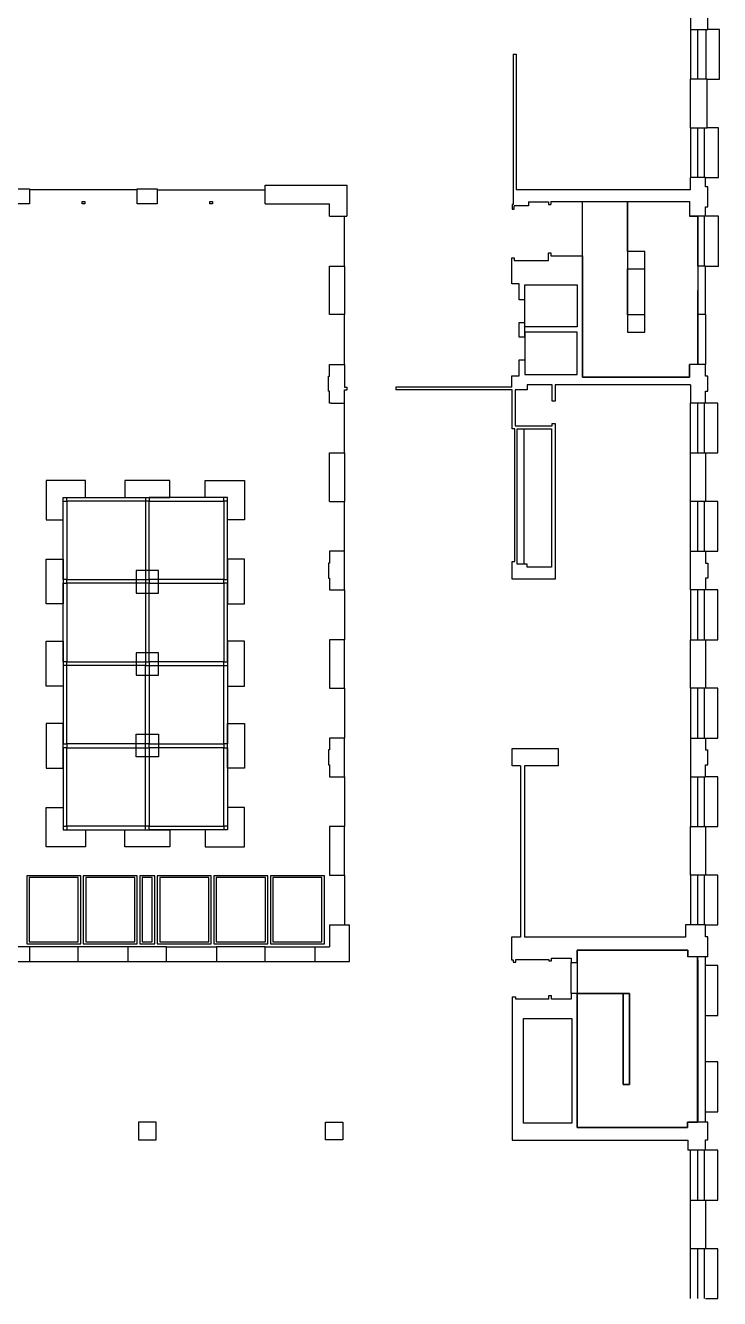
# Model space of a CAD drawing. Header units: millimetres. Extents: x -80 to 60, y -33 to 210.
# Drawn here: x -39.3 to -11.5, y 67.6 to 118.8 of the extents above; entities that cross this region are included whole.
import ezdxf

# ---------------------------------------------------------------- set-up
doc = ezdxf.new("R2010")
doc.units = ezdxf.units.MM
doc.header["$MEASUREMENT"] = 0
doc.linetypes.add('HIDDEN', pattern=[9.525, 6.35, -3.175])
for name, color, linetype in [('elevators', 40, 'Continuous'), ('M', 7, 'Continuous'), ('stairwells', 120, 'Continuous')]:
    doc.layers.add(name, color=color, linetype=linetype)

msp = doc.modelspace()

# ---------------------------------------------------------------- linework, layer by layer
at = {"layer": 'elevators'}
for points in [[(-19.278, 108.344), (-17.178, 108.344), (-17.178, 106.663), (-19.278, 106.663)], [(-19.278, 104.744), (-17.178, 104.744), (-17.178, 106.441), (-19.278, 106.441)], [(-19.328, 78.883), (-17.398, 78.883), (-17.398, 74.688), (-19.328, 74.688)]]:
    msp.add_lwpolyline(points, close=True, dxfattribs=at)
at = {"layer": 'M'}
for p, q in [((-12.633, 120.146), (-12.633, 118.596)), ((-11.933, 118.596), (-11.933, 120.146)), ((-12.633, 118.596), (-11.933, 118.596)), ((-12.633, 118.596), (-12.633, 116.596)), ((-12.333, 116.596), (-12.333, 118.596)), ((-12.013, 118.596), (-12.013, 116.596)), ((-11.463, 118.596), (-11.933, 118.596)), ((-11.463, 116.596), (-11.463, 118.596)), ((-19.743, 117.606), (-19.623, 117.606)), ((-19.743, 117.606), (-19.743, 111.564)), ((-19.623, 117.606), (-19.623, 112.171)), ((-11.963, 116.596), (-12.633, 116.596)), ((-12.633, 114.646), (-12.633, 116.596)), ((-11.963, 114.646), (-11.963, 116.596)), ((-11.963, 116.596), (-11.463, 116.596)), ((-12.633, 114.646), (-11.963, 114.646)), ((-12.633, 114.646), (-12.633, 112.646)), ((-12.333, 112.646), (-12.333, 114.646)), ((-12.083, 114.646), (-12.083, 112.646)), ((-11.503, 114.646), (-11.963, 114.646)), ((-11.503, 112.646), (-11.503, 114.646)), ((-12.633, 112.171), (-12.633, 112.646)), ((-12.033, 112.646), (-12.633, 112.646)), ((-12.033, 112.646), (-11.503, 112.646)), ((-12.033, 112.271), (-12.033, 112.646)), ((-43.693, 112.197), (-39.158, 112.197)), ((-39.158, 112.197), (-39.158, 111.591)), ((-34.833, 112.161), (-39.158, 112.161)), ((-34.833, 112.201), (-34.033, 112.201)), ((-34.833, 111.591), (-34.833, 112.201)), ((-34.033, 112.201), (-34.033, 111.591)), ((-34.033, 112.161), (-29.708, 112.161)), ((-29.708, 112.351), (-26.423, 112.351)), ((-29.708, 111.591), (-29.708, 112.351)), ((-26.423, 112.351), (-26.423, 111.096)), ((-19.623, 112.171), (-12.633, 112.171)), ((-11.933, 112.271), (-12.033, 112.271)), ((-11.933, 111.471), (-11.933, 112.271)), ((-39.158, 111.591), (-40.653, 111.591)), ((-37.046, 111.691), (-36.946, 111.691)), ((-37.046, 111.591), (-37.046, 111.691)), ((-36.946, 111.591), (-37.046, 111.591)), ((-36.946, 111.691), (-36.946, 111.591)), ((-34.033, 111.591), (-34.833, 111.591)), ((-31.921, 111.691), (-31.821, 111.691)), ((-31.921, 111.591), (-31.921, 111.691)), ((-31.821, 111.591), (-31.921, 111.591)), ((-31.821, 111.691), (-31.821, 111.591)), ((-29.708, 111.591), (-27.113, 111.591)), ((-27.113, 111.096), (-27.113, 111.591)), ((-19.788, 111.564), (-19.788, 111.376)), ((-19.743, 111.564), (-19.788, 111.564)), ((-19.703, 111.376), (-19.703, 111.514)), ((-19.133, 111.514), (-19.703, 111.514)), ((-19.133, 111.679), (-18.328, 111.679)), ((-19.133, 111.679), (-19.133, 111.514)), ((-18.328, 111.679), (-18.328, 111.572)), ((-18.328, 111.572), (-18.233, 111.572)), ((-18.233, 111.682), (-12.663, 111.682)), ((-18.233, 111.682), (-18.233, 111.572)), ((-12.663, 111.682), (-12.663, 111.096)), ((-12.663, 111.682), (-12.663, 111.096)), ((-12.033, 111.471), (-11.933, 111.471)), ((-12.033, 111.096), (-12.033, 111.471)), ((-27.113, 111.096), (-26.423, 111.096)), ((-26.513, 109.096), (-26.513, 111.096)), ((-19.788, 111.376), (-19.703, 111.376)), ((-12.033, 111.096), (-12.663, 111.096)), ((-12.333, 109.096), (-12.333, 111.096)), ((-12.083, 111.096), (-12.083, 109.096)), ((-11.503, 111.096), (-12.033, 111.096)), ((-11.503, 109.096), (-11.503, 111.096)), ((-19.798, 108.389), (-19.798, 109.426)), ((-19.798, 109.426), (-19.703, 109.426)), ((-19.703, 109.426), (-19.703, 109.316)), ((-18.328, 109.622), (-18.233, 109.622)), ((-18.328, 109.316), (-18.328, 109.622)), ((-18.233, 109.622), (-18.233, 109.512)), ((-18.233, 109.512), (-16.963, 109.512)), ((-16.963, 109.512), (-16.963, 104.637)), ((-15.163, 109.687), (-15.163, 108.987)), ((-14.463, 109.687), (-15.163, 109.687)), ((-14.463, 108.987), (-14.463, 109.687)), ((-27.113, 107.146), (-27.113, 109.096)), ((-27.113, 109.096), (-26.513, 109.096)), ((-26.513, 109.096), (-26.513, 107.146)), ((-19.703, 109.316), (-18.328, 109.316)), ((-15.163, 108.987), (-14.463, 108.987)), ((-15.163, 107.137), (-15.163, 108.987)), ((-14.463, 107.137), (-14.463, 108.987)), ((-12.033, 109.096), (-12.333, 109.096)), ((-12.333, 109.096), (-12.333, 107.146)), ((-12.033, 107.146), (-12.033, 109.096)), ((-12.033, 109.096), (-11.503, 109.096)), ((-19.508, 108.389), (-19.798, 108.389)), ((-19.508, 107.737), (-19.508, 108.389)), ((-19.278, 107.737), (-19.508, 107.737)), ((-26.513, 107.146), (-27.113, 107.146)), ((-26.513, 105.146), (-26.513, 107.146)), ((-19.508, 106.237), (-19.508, 106.837)), ((-19.508, 106.837), (-19.278, 106.837)), ((-15.163, 107.137), (-15.163, 106.437)), ((-14.463, 107.137), (-15.163, 107.137)), ((-14.463, 106.437), (-14.463, 107.137)), ((-12.033, 107.146), (-12.333, 107.146)), ((-12.333, 107.146), (-12.333, 105.146)), ((-12.033, 107.146), (-12.033, 105.146)), ((-15.163, 106.437), (-14.463, 106.437)), ((-19.278, 106.237), (-19.508, 106.237)), ((-19.508, 105.337), (-19.278, 105.337)), ((-19.508, 104.683), (-19.508, 105.337)), ((-27.113, 104.671), (-27.113, 105.146)), ((-27.113, 105.146), (-26.513, 105.146)), ((-26.513, 105.146), (-26.513, 104.241)), ((-12.663, 104.637), (-12.663, 105.146)), ((-12.033, 105.146), (-12.663, 105.146)), ((-12.033, 104.671), (-12.033, 105.146)), ((-27.163, 104.671), (-27.113, 104.671)), ((-27.163, 104.071), (-27.163, 104.671)), ((-19.798, 104.683), (-19.508, 104.683)), ((-19.798, 104.241), (-19.798, 104.683)), ((-19.183, 104.334), (-19.183, 104.121)), ((-18.178, 104.334), (-19.183, 104.334)), ((-18.178, 103.676), (-18.178, 104.334)), ((-18.058, 104.334), (-18.058, 103.676)), ((-12.633, 104.334), (-18.058, 104.334)), ((-16.963, 104.637), (-12.663, 104.637)), ((-12.633, 104.334), (-12.633, 103.596)), ((-11.933, 104.671), (-12.033, 104.671)), ((-11.933, 104.071), (-11.933, 104.671)), ((-27.113, 104.071), (-27.163, 104.071)), ((-27.113, 103.596), (-27.113, 104.071)), ((-26.513, 104.241), (-26.404, 104.241)), ((-26.513, 103.596), (-26.513, 104.121)), ((-26.513, 104.121), (-26.404, 104.121)), ((-26.404, 104.121), (-26.404, 104.241)), ((-19.798, 104.241), (-24.454, 104.241)), ((-24.454, 104.241), (-24.454, 104.121)), ((-19.783, 104.121), (-24.454, 104.121)), ((-19.783, 102.556), (-19.783, 104.121)), ((-19.663, 104.121), (-19.663, 102.676)), ((-19.183, 104.121), (-19.663, 104.121)), ((-12.033, 104.071), (-11.933, 104.071)), ((-12.033, 103.596), (-12.033, 104.071)), ((-27.058, 103.596), (-27.113, 103.596)), ((-27.058, 103.596), (-26.513, 103.596)), ((-26.513, 101.596), (-26.513, 103.596)), ((-18.058, 103.676), (-18.178, 103.676)), ((-12.033, 103.596), (-12.633, 103.596)), ((-12.633, 101.596), (-12.633, 103.596)), ((-12.333, 101.596), (-12.333, 103.596)), ((-12.083, 103.596), (-12.083, 101.596)), ((-11.533, 103.596), (-12.033, 103.596)), ((-11.533, 101.596), (-11.533, 103.596)), ((-18.178, 102.776), (-18.058, 102.776)), ((-18.178, 102.676), (-18.178, 102.776)), ((-18.058, 102.776), (-18.058, 96.531)), ((-19.683, 102.556), (-19.783, 102.556)), ((-19.683, 97.231), (-19.683, 102.556)), ((-19.663, 102.676), (-18.178, 102.676)), ((-19.308, 97.128), (-19.308, 102.556)), ((-27.113, 101.596), (-26.513, 101.596)), ((-27.113, 99.646), (-27.113, 101.596)), ((-26.513, 101.596), (-26.513, 99.646)), ((-12.633, 101.596), (-12.033, 101.596)), ((-12.633, 99.646), (-12.633, 101.596)), ((-12.033, 101.596), (-12.033, 99.646)), ((-12.033, 101.596), (-11.533, 101.596)), ((-38.488, 100.49), (-38.488, 98.91)), ((-36.908, 100.49), (-38.488, 100.49)), ((-36.908, 99.81), (-36.908, 100.49)), ((-35.333, 100.49), (-35.333, 99.81)), ((-33.533, 100.49), (-35.333, 100.49)), ((-33.533, 99.81), (-33.533, 100.49)), ((-32.108, 100.49), (-30.528, 100.49)), ((-32.108, 99.81), (-32.108, 100.49)), ((-30.528, 100.49), (-30.528, 98.91)), ((-37.808, 99.81), (-36.908, 99.81)), ((-37.808, 98.91), (-37.808, 99.81)), ((-37.658, 99.66), (-37.658, 99.81)), ((-37.658, 99.81), (-34.508, 99.81)), ((-35.333, 99.81), (-33.533, 99.81)), ((-34.508, 99.81), (-34.508, 99.66)), ((-34.358, 99.81), (-34.358, 99.66)), ((-31.358, 99.81), (-34.358, 99.81)), ((-31.208, 99.81), (-32.108, 99.81)), ((-31.358, 99.66), (-31.358, 99.81)), ((-31.208, 98.91), (-31.208, 99.81)), ((-37.808, 99.66), (-37.658, 99.66)), ((-37.808, 96.51), (-37.808, 99.66)), ((-34.508, 99.66), (-37.658, 99.66)), ((-37.658, 99.66), (-37.658, 96.51)), ((-34.508, 99.66), (-34.508, 96.51)), ((-34.358, 99.66), (-34.508, 99.66)), ((-34.358, 99.66), (-31.358, 99.66)), ((-34.358, 96.51), (-34.358, 99.66)), ((-31.358, 99.66), (-31.358, 96.51)), ((-31.208, 99.66), (-31.358, 99.66)), ((-31.208, 96.51), (-31.208, 99.66)), ((-27.113, 99.646), (-26.513, 99.646)), ((-26.513, 97.646), (-26.513, 99.646)), ((-12.033, 99.646), (-12.633, 99.646)), ((-12.633, 97.646), (-12.633, 99.646)), ((-12.333, 97.646), (-12.333, 99.646)), ((-12.083, 99.646), (-12.083, 97.646)), ((-11.533, 99.646), (-12.033, 99.646)), ((-11.533, 97.646), (-11.533, 99.646)), ((-38.488, 98.91), (-37.808, 98.91)), ((-30.528, 98.91), (-31.208, 98.91)), ((-26.513, 97.646), (-27.113, 97.646)), ((-27.113, 97.646), (-27.113, 97.171)), ((-26.513, 96.096), (-26.513, 97.646)), ((-12.633, 97.646), (-12.033, 97.646)), ((-12.633, 96.096), (-12.633, 97.646)), ((-12.033, 97.646), (-12.033, 97.171)), ((-12.033, 97.646), (-11.533, 97.646)), ((-38.488, 95.535), (-38.488, 97.335)), ((-38.488, 97.335), (-37.808, 97.335)), ((-37.808, 97.335), (-37.808, 95.535)), ((-31.208, 97.335), (-31.208, 95.535)), ((-30.528, 97.335), (-31.208, 97.335)), ((-30.528, 95.535), (-30.528, 97.335)), ((-27.163, 97.171), (-27.163, 96.571)), ((-27.113, 97.171), (-27.163, 97.171)), ((-19.783, 97.231), (-19.683, 97.231)), ((-19.783, 96.531), (-19.783, 97.231)), ((-19.183, 97.128), (-19.583, 97.128)), ((-19.183, 97.003), (-19.183, 97.128)), ((-12.033, 97.171), (-11.933, 97.171)), ((-11.933, 97.171), (-11.933, 96.571)), ((-33.983, 96.871), (-34.883, 96.871)), ((-34.883, 96.871), (-34.883, 95.971)), ((-33.983, 95.971), (-33.983, 96.871)), ((-37.658, 96.51), (-37.808, 96.51)), ((-37.808, 96.36), (-37.658, 96.36)), ((-37.808, 93.21), (-37.808, 96.36)), ((-37.658, 96.36), (-37.658, 96.51)), ((-37.658, 96.51), (-34.508, 96.51)), ((-37.658, 96.36), (-37.658, 93.21)), ((-34.508, 96.36), (-37.658, 96.36)), ((-34.508, 96.51), (-34.358, 96.51)), ((-34.508, 96.51), (-34.508, 96.36)), ((-34.508, 96.36), (-34.508, 93.21)), ((-34.358, 96.36), (-34.508, 96.36)), ((-34.358, 96.51), (-34.358, 96.36)), ((-31.358, 96.51), (-34.358, 96.51)), ((-34.358, 96.36), (-31.358, 96.36)), ((-34.358, 93.21), (-34.358, 96.36)), ((-31.358, 96.36), (-31.358, 96.51)), ((-31.358, 96.51), (-31.208, 96.51)), ((-31.358, 96.36), (-31.358, 93.21)), ((-31.208, 96.36), (-31.358, 96.36)), ((-31.208, 93.21), (-31.208, 96.36)), ((-27.163, 96.571), (-27.113, 96.571)), ((-27.113, 96.571), (-27.113, 96.096)), ((-27.113, 96.096), (-26.513, 96.096)), ((-26.513, 96.096), (-26.513, 94.096)), ((-18.058, 96.531), (-19.783, 96.531)), ((-12.633, 96.096), (-12.633, 94.096)), ((-12.033, 96.096), (-12.633, 96.096)), ((-12.333, 94.096), (-12.333, 96.096)), ((-12.083, 96.096), (-12.083, 94.096)), ((-12.033, 96.571), (-12.033, 96.096)), ((-11.933, 96.571), (-12.033, 96.571)), ((-11.533, 96.096), (-12.033, 96.096)), ((-11.533, 94.096), (-11.533, 96.096)), ((-34.883, 95.971), (-33.983, 95.971)), ((-37.808, 95.535), (-38.488, 95.535)), ((-31.208, 95.535), (-30.528, 95.535)), ((-27.113, 94.096), (-27.113, 92.146)), ((-26.513, 94.096), (-27.113, 94.096)), ((-26.513, 92.146), (-26.513, 94.096)), ((-12.633, 92.146), (-12.633, 94.096)), ((-12.633, 94.096), (-12.033, 94.096)), ((-12.033, 94.096), (-12.033, 92.146)), ((-12.033, 94.096), (-11.533, 94.096)), ((-38.488, 92.235), (-38.488, 94.035)), ((-38.488, 94.035), (-37.808, 94.035)), ((-37.808, 94.035), (-37.808, 92.235)), ((-34.883, 93.571), (-34.883, 92.671)), ((-33.983, 93.571), (-34.883, 93.571)), ((-33.983, 92.671), (-33.983, 93.571)), ((-31.208, 94.035), (-31.208, 92.235)), ((-30.528, 94.035), (-31.208, 94.035)), ((-30.528, 92.235), (-30.528, 94.035)), ((-37.658, 93.21), (-37.808, 93.21)), ((-37.658, 93.06), (-37.808, 93.06)), ((-37.808, 93.06), (-37.808, 89.91)), ((-37.658, 93.06), (-37.658, 93.21)), ((-37.658, 93.21), (-34.508, 93.21)), ((-34.508, 93.06), (-37.658, 93.06)), ((-37.658, 89.91), (-37.658, 93.06)), ((-34.508, 93.21), (-34.508, 93.06)), ((-34.508, 93.21), (-34.358, 93.21)), ((-34.508, 93.06), (-34.358, 93.06)), ((-34.508, 89.91), (-34.508, 93.06)), ((-34.358, 93.21), (-34.358, 93.06)), ((-31.358, 93.21), (-34.358, 93.21)), ((-34.358, 93.06), (-31.358, 93.06)), ((-34.358, 93.06), (-34.358, 89.91)), ((-31.358, 93.06), (-31.358, 93.21)), ((-31.358, 93.21), (-31.208, 93.21)), ((-31.358, 93.06), (-31.208, 93.06)), ((-31.358, 89.91), (-31.358, 93.06)), ((-31.208, 93.06), (-31.208, 89.91)), ((-34.883, 92.671), (-33.983, 92.671)), ((-37.808, 92.235), (-38.488, 92.235)), ((-31.208, 92.235), (-30.528, 92.235)), ((-27.113, 92.146), (-26.513, 92.146)), ((-26.513, 92.146), (-26.513, 90.146)), ((-12.633, 92.146), (-12.633, 90.146)), ((-12.033, 92.146), (-12.633, 92.146)), ((-12.333, 90.146), (-12.333, 92.146)), ((-12.083, 92.146), (-12.083, 90.146)), ((-11.533, 92.146), (-12.033, 92.146)), ((-11.533, 90.146), (-11.533, 92.146)), ((-38.488, 90.735), (-38.488, 88.935)), ((-37.808, 90.735), (-38.488, 90.735)), ((-37.808, 88.935), (-37.808, 90.735)), ((-31.208, 88.935), (-31.208, 90.735)), ((-31.208, 90.735), (-30.528, 90.735)), ((-30.528, 90.735), (-30.528, 88.935)), ((-34.883, 90.298), (-33.983, 90.298)), ((-34.883, 89.398), (-34.883, 90.298)), ((-33.983, 90.298), (-33.983, 89.398)), ((-26.513, 90.146), (-27.113, 90.146)), ((-27.113, 90.146), (-27.113, 89.671)), ((-26.513, 88.596), (-26.513, 90.146)), ((-12.633, 90.146), (-12.633, 88.596)), ((-12.633, 90.146), (-12.033, 90.146)), ((-12.033, 90.146), (-12.033, 89.671)), ((-12.033, 90.146), (-11.533, 90.146)), ((-37.808, 89.91), (-37.658, 89.91)), ((-37.658, 89.76), (-37.808, 89.76)), ((-37.808, 89.76), (-37.808, 86.61)), ((-37.658, 89.91), (-37.658, 89.76)), ((-34.508, 89.91), (-37.658, 89.91)), ((-37.658, 86.61), (-37.658, 89.76)), ((-37.658, 89.76), (-34.508, 89.76)), ((-34.508, 89.76), (-34.508, 89.91)), ((-34.358, 89.91), (-34.508, 89.91)), ((-34.508, 89.76), (-34.358, 89.76)), ((-34.508, 86.61), (-34.508, 89.76)), ((-34.358, 89.91), (-31.358, 89.91)), ((-34.358, 89.76), (-34.358, 89.91)), ((-34.358, 89.76), (-34.358, 86.61)), ((-31.358, 89.76), (-34.358, 89.76)), ((-31.358, 89.91), (-31.358, 89.76)), ((-31.208, 89.91), (-31.358, 89.91)), ((-31.358, 89.76), (-31.208, 89.76)), ((-31.358, 86.61), (-31.358, 89.76)), ((-31.208, 89.76), (-31.208, 86.61)), ((-27.113, 89.671), (-27.163, 89.671)), ((-27.163, 89.671), (-27.163, 89.071)), ((-19.783, 89.731), (-17.938, 89.731)), ((-19.783, 89.031), (-19.783, 89.731)), ((-17.938, 89.731), (-17.938, 89.031)), ((-12.033, 89.671), (-11.933, 89.671)), ((-11.933, 89.071), (-11.933, 89.671)), ((-38.488, 88.935), (-37.808, 88.935)), ((-33.983, 89.398), (-34.883, 89.398)), ((-30.528, 88.935), (-31.208, 88.935)), ((-27.163, 89.071), (-27.113, 89.071)), ((-27.113, 89.071), (-27.113, 88.596)), ((-19.458, 89.031), (-19.783, 89.031)), ((-19.458, 89.031), (-19.458, 82.151)), ((-17.938, 89.031), (-19.288, 89.031)), ((-19.288, 89.031), (-19.288, 82.151)), ((-12.033, 89.071), (-11.933, 89.071)), ((-12.033, 88.596), (-12.033, 89.071)), ((-27.113, 88.596), (-26.513, 88.596)), ((-26.513, 88.596), (-26.513, 86.596)), ((-12.633, 88.596), (-12.033, 88.596)), ((-12.633, 88.596), (-12.633, 86.596)), ((-12.333, 86.596), (-12.333, 88.596)), ((-12.083, 88.596), (-12.083, 86.596)), ((-11.533, 88.596), (-12.033, 88.596)), ((-11.533, 86.596), (-11.533, 88.596)), ((-38.488, 87.36), (-37.808, 87.36)), ((-38.488, 85.78), (-38.488, 87.36)), ((-37.808, 87.36), (-37.808, 86.46)), ((-30.528, 87.36), (-31.208, 87.36)), ((-31.208, 87.36), (-31.208, 86.46)), ((-30.528, 85.78), (-30.528, 87.36)), ((-37.808, 86.61), (-37.658, 86.61)), ((-37.808, 86.46), (-36.908, 86.46)), ((-37.658, 86.61), (-37.658, 86.46)), ((-34.508, 86.61), (-37.658, 86.61)), ((-37.658, 86.46), (-34.508, 86.46)), ((-36.908, 86.46), (-36.908, 85.78)), ((-35.333, 85.78), (-35.333, 86.46)), ((-35.333, 86.46), (-33.533, 86.46)), ((-34.358, 86.61), (-34.508, 86.61)), ((-34.508, 86.46), (-34.508, 86.61)), ((-34.358, 86.61), (-31.358, 86.61)), ((-34.358, 86.46), (-34.358, 86.61)), ((-31.358, 86.46), (-34.358, 86.46)), ((-33.533, 86.46), (-33.533, 85.78)), ((-32.108, 86.46), (-32.108, 85.78)), ((-31.208, 86.46), (-32.108, 86.46)), ((-31.358, 86.61), (-31.358, 86.46)), ((-31.208, 86.61), (-31.358, 86.61)), ((-27.113, 86.596), (-27.113, 84.646)), ((-26.513, 86.596), (-27.113, 86.596)), ((-26.513, 84.646), (-26.513, 86.596)), ((-12.633, 86.596), (-12.033, 86.596)), ((-12.633, 84.646), (-12.633, 86.596)), ((-12.033, 86.596), (-12.033, 84.646)), ((-12.033, 86.596), (-11.533, 86.596)), ((-36.908, 85.78), (-38.488, 85.78)), ((-33.533, 85.78), (-35.333, 85.78)), ((-32.108, 85.78), (-30.528, 85.78)), ((-39.273, 84.621), (-39.273, 81.891)), ((-37.103, 84.621), (-39.273, 84.621)), ((-39.173, 84.551), (-39.173, 81.961)), ((-37.203, 84.551), (-39.173, 84.551)), ((-37.203, 81.961), (-37.203, 84.551)), ((-37.103, 81.891), (-37.103, 84.621)), ((-37.003, 84.621), (-37.003, 81.891)), ((-34.833, 84.621), (-37.003, 84.621)), ((-34.933, 84.551), (-36.903, 84.551)), ((-36.903, 84.551), (-36.903, 81.961)), ((-34.933, 81.961), (-34.933, 84.551)), ((-34.833, 81.891), (-34.833, 84.621)), ((-34.133, 84.621), (-34.733, 84.621)), ((-34.733, 84.621), (-34.733, 81.891)), ((-34.233, 84.551), (-34.633, 84.551)), ((-34.633, 84.551), (-34.633, 81.961)), ((-34.233, 81.961), (-34.233, 84.551)), ((-34.133, 81.891), (-34.133, 84.621)), ((-31.863, 84.621), (-34.033, 84.621)), ((-34.033, 84.621), (-34.033, 81.891)), ((-31.963, 84.551), (-33.933, 84.551)), ((-33.933, 84.551), (-33.933, 81.961)), ((-31.963, 81.961), (-31.963, 84.551)), ((-31.863, 81.891), (-31.863, 84.621)), ((-29.593, 84.621), (-31.763, 84.621)), ((-31.763, 84.621), (-31.763, 81.891)), ((-29.693, 84.551), (-31.663, 84.551)), ((-31.663, 84.551), (-31.663, 81.961)), ((-29.693, 81.961), (-29.693, 84.551)), ((-29.593, 81.891), (-29.593, 84.621)), ((-29.493, 84.621), (-29.493, 81.891)), ((-27.323, 84.621), (-29.493, 84.621)), ((-29.393, 84.551), (-29.393, 81.961)), ((-27.423, 84.551), (-29.393, 84.551)), ((-27.423, 81.961), (-27.423, 84.551)), ((-27.323, 81.891), (-27.323, 84.621)), ((-27.113, 84.646), (-26.513, 84.646)), ((-26.513, 84.646), (-26.513, 82.646)), ((-12.033, 84.646), (-12.633, 84.646)), ((-12.633, 84.646), (-12.633, 82.646)), ((-12.333, 82.646), (-12.333, 84.646)), ((-12.083, 84.646), (-12.083, 82.646)), ((-11.533, 84.646), (-12.033, 84.646)), ((-11.533, 82.646), (-11.533, 84.646)), ((-27.113, 82.646), (-27.113, 81.771)), ((-27.113, 82.646), (-26.313, 82.646)), ((-26.313, 81.171), (-26.313, 82.646)), ((-12.833, 82.646), (-12.833, 82.151)), ((-12.033, 82.646), (-12.833, 82.646)), ((-12.033, 82.171), (-12.033, 82.646)), ((-12.033, 82.646), (-11.533, 82.646)), ((-39.273, 81.891), (-37.103, 81.891)), ((-39.173, 81.961), (-37.203, 81.961)), ((-37.003, 81.891), (-34.833, 81.891)), ((-36.903, 81.961), (-34.933, 81.961)), ((-34.733, 81.891), (-34.133, 81.891)), ((-34.633, 81.961), (-34.233, 81.961)), ((-34.033, 81.891), (-31.863, 81.891)), ((-33.933, 81.961), (-31.963, 81.961)), ((-31.763, 81.891), (-29.593, 81.891)), ((-31.663, 81.961), (-29.693, 81.961)), ((-29.493, 81.891), (-27.323, 81.891)), ((-29.393, 81.961), (-27.423, 81.961)), ((-19.813, 82.151), (-19.813, 81.246)), ((-19.458, 82.151), (-19.813, 82.151)), ((-12.833, 82.151), (-19.288, 82.151)), ((-11.933, 82.171), (-12.033, 82.171)), ((-11.933, 81.371), (-11.933, 82.171)), ((-39.158, 81.771), (-41.158, 81.771)), ((-39.158, 81.771), (-39.158, 81.171)), ((-37.208, 81.771), (-39.158, 81.771)), ((-37.208, 81.171), (-37.208, 81.771)), ((-35.208, 81.771), (-37.208, 81.771)), ((-33.658, 81.771), (-35.208, 81.771)), ((-35.208, 81.771), (-35.208, 81.171)), ((-33.658, 81.171), (-33.658, 81.771)), ((-33.658, 81.771), (-31.658, 81.771)), ((-29.708, 81.771), (-31.658, 81.771)), ((-31.658, 81.771), (-31.658, 81.171)), ((-29.708, 81.171), (-29.708, 81.771)), ((-29.708, 81.771), (-27.708, 81.771)), ((-27.708, 81.771), (-27.113, 81.771)), ((-27.708, 81.771), (-27.708, 81.171)), ((-18.213, 81.312), (-17.413, 81.312)), ((-18.213, 81.202), (-18.213, 81.312)), ((-17.413, 81.312), (-17.413, 81.137)), ((-17.183, 81.631), (-12.733, 81.631)), ((-17.183, 81.137), (-17.183, 81.631)), ((-12.733, 81.631), (-12.733, 81.371)), ((-11.933, 81.371), (-12.733, 81.371)), ((-12.333, 74.721), (-12.333, 81.371)), ((-12.037, 81.371), (-12.037, 74.721)), ((-41.158, 81.171), (-39.158, 81.171)), ((-39.158, 81.171), (-37.208, 81.171)), ((-37.208, 81.171), (-35.208, 81.171)), ((-35.208, 81.171), (-33.658, 81.171)), ((-33.658, 81.171), (-31.658, 81.171)), ((-31.658, 81.171), (-29.708, 81.171)), ((-29.708, 81.171), (-27.708, 81.171)), ((-27.708, 81.171), (-26.313, 81.171)), ((-19.813, 81.246), (-19.743, 81.246)), ((-19.743, 81.246), (-19.743, 81.151)), ((-19.743, 81.151), (-19.633, 81.151)), ((-19.633, 81.261), (-18.313, 81.261)), ((-19.633, 81.151), (-19.633, 81.261)), ((-18.313, 81.261), (-18.313, 81.202)), ((-18.313, 81.202), (-18.213, 81.202)), ((-17.413, 79.887), (-17.413, 81.137)), ((-17.413, 81.137), (-17.183, 81.137)), ((-12.333, 81.241), (-12.333, 74.721)), ((-11.533, 81.011), (-12.033, 81.011)), ((-11.533, 79.011), (-11.533, 81.011)), ((-19.783, 79.761), (-19.783, 74.001)), ((-19.783, 79.761), (-19.633, 79.761)), ((-19.633, 79.661), (-19.633, 79.761)), ((-18.313, 79.812), (-18.213, 79.812)), ((-18.313, 79.661), (-18.313, 79.812)), ((-18.213, 79.661), (-18.213, 79.812)), ((-17.413, 79.887), (-17.413, 79.661)), ((-17.183, 79.887), (-17.413, 79.887)), ((-17.183, 74.512), (-17.183, 79.887)), ((-15.333, 79.887), (-15.333, 76.237)), ((-15.083, 79.887), (-15.333, 79.887)), ((-15.083, 76.237), (-15.083, 79.887)), ((-18.313, 79.661), (-19.633, 79.661)), ((-17.413, 79.661), (-18.213, 79.661)), ((-12.037, 79.011), (-11.533, 79.011)), ((-11.533, 77.146), (-12.037, 77.146)), ((-11.533, 75.146), (-11.533, 77.146)), ((-15.333, 76.237), (-15.083, 76.237)), ((-12.037, 75.146), (-11.533, 75.146)), ((-34.783, 74.721), (-34.783, 74.021)), ((-34.083, 74.721), (-34.783, 74.721)), ((-34.083, 74.021), (-34.083, 74.721)), ((-27.283, 74.721), (-26.583, 74.721)), ((-27.283, 74.021), (-27.283, 74.721)), ((-26.583, 74.721), (-26.583, 74.021)), ((-11.933, 74.721), (-12.748, 74.721)), ((-12.748, 74.721), (-12.748, 74.512)), ((-11.933, 74.021), (-11.933, 74.721)), ((-12.748, 74.512), (-17.183, 74.512)), ((-34.783, 74.021), (-34.083, 74.021)), ((-26.583, 74.021), (-27.283, 74.021)), ((-19.783, 74.001), (-12.733, 74.001)), ((-12.733, 74.001), (-12.733, 73.596)), ((-12.033, 74.021), (-11.933, 74.021)), ((-12.033, 73.596), (-12.033, 74.021)), ((-12.033, 73.596), (-12.733, 73.596)), ((-12.633, 71.596), (-12.633, 73.596)), ((-12.333, 71.596), (-12.333, 73.596)), ((-12.083, 73.596), (-12.083, 71.596)), ((-11.533, 73.596), (-12.033, 73.596)), ((-11.533, 71.596), (-11.533, 73.596)), ((-12.633, 71.596), (-12.033, 71.596)), ((-12.633, 69.646), (-12.633, 71.596)), ((-12.033, 71.596), (-12.033, 69.646)), ((-12.033, 71.596), (-11.533, 71.596)), ((-12.633, 67.646), (-12.633, 69.646)), ((-12.033, 69.646), (-12.633, 69.646)), ((-12.333, 67.646), (-12.333, 69.646)), ((-12.083, 69.646), (-12.083, 67.646)), ((-11.533, 69.646), (-12.033, 69.646)), ((-11.533, 67.646), (-11.533, 69.646)), ((-12.033, 67.646), (-11.533, 67.646))]:
    msp.add_line(p, q, dxfattribs=at)
at = {"layer": 'M', "linetype": 'HIDDEN'}
for p, q in [((-19.278, 106.237), (-19.278, 106.837)), ((-19.583, 97.128), (-19.583, 102.556)), ((-19.583, 102.556), (-18.208, 102.556)), ((-18.208, 102.556), (-18.208, 97.003)), ((-18.208, 97.003), (-19.183, 97.003))]:
    msp.add_line(p, q, dxfattribs=at)
at = {"layer": 'stairwells'}
for points in [[(-15.163, 109.687), (-15.163, 111.682), (-12.663, 111.682), (-12.663, 111.096), (-12.333, 111.096), (-12.348, 105.146), (-12.663, 105.146), (-12.663, 104.637), (-16.963, 104.637), (-16.963, 109.512), (-16.963, 111.682), (-15.163, 111.682), (-15.163, 106.437), (-14.463, 106.437), (-14.463, 109.687), (-15.163, 109.687), (-15.163, 111.682)], [(-17.183, 79.887), (-15.333, 79.887), (-15.083, 79.887), (-15.083, 76.237), (-15.333, 76.237), (-15.333, 79.887), (-17.183, 79.887), (-17.183, 74.512), (-12.748, 74.512), (-12.748, 74.721), (-12.341, 74.721), (-12.341, 81.371), (-12.733, 81.371), (-12.733, 81.631), (-17.183, 81.631), (-17.183, 81.137), (-17.183, 79.887)]]:
    msp.add_lwpolyline(points, dxfattribs=at)

doc.saveas('drawing.dxf')
